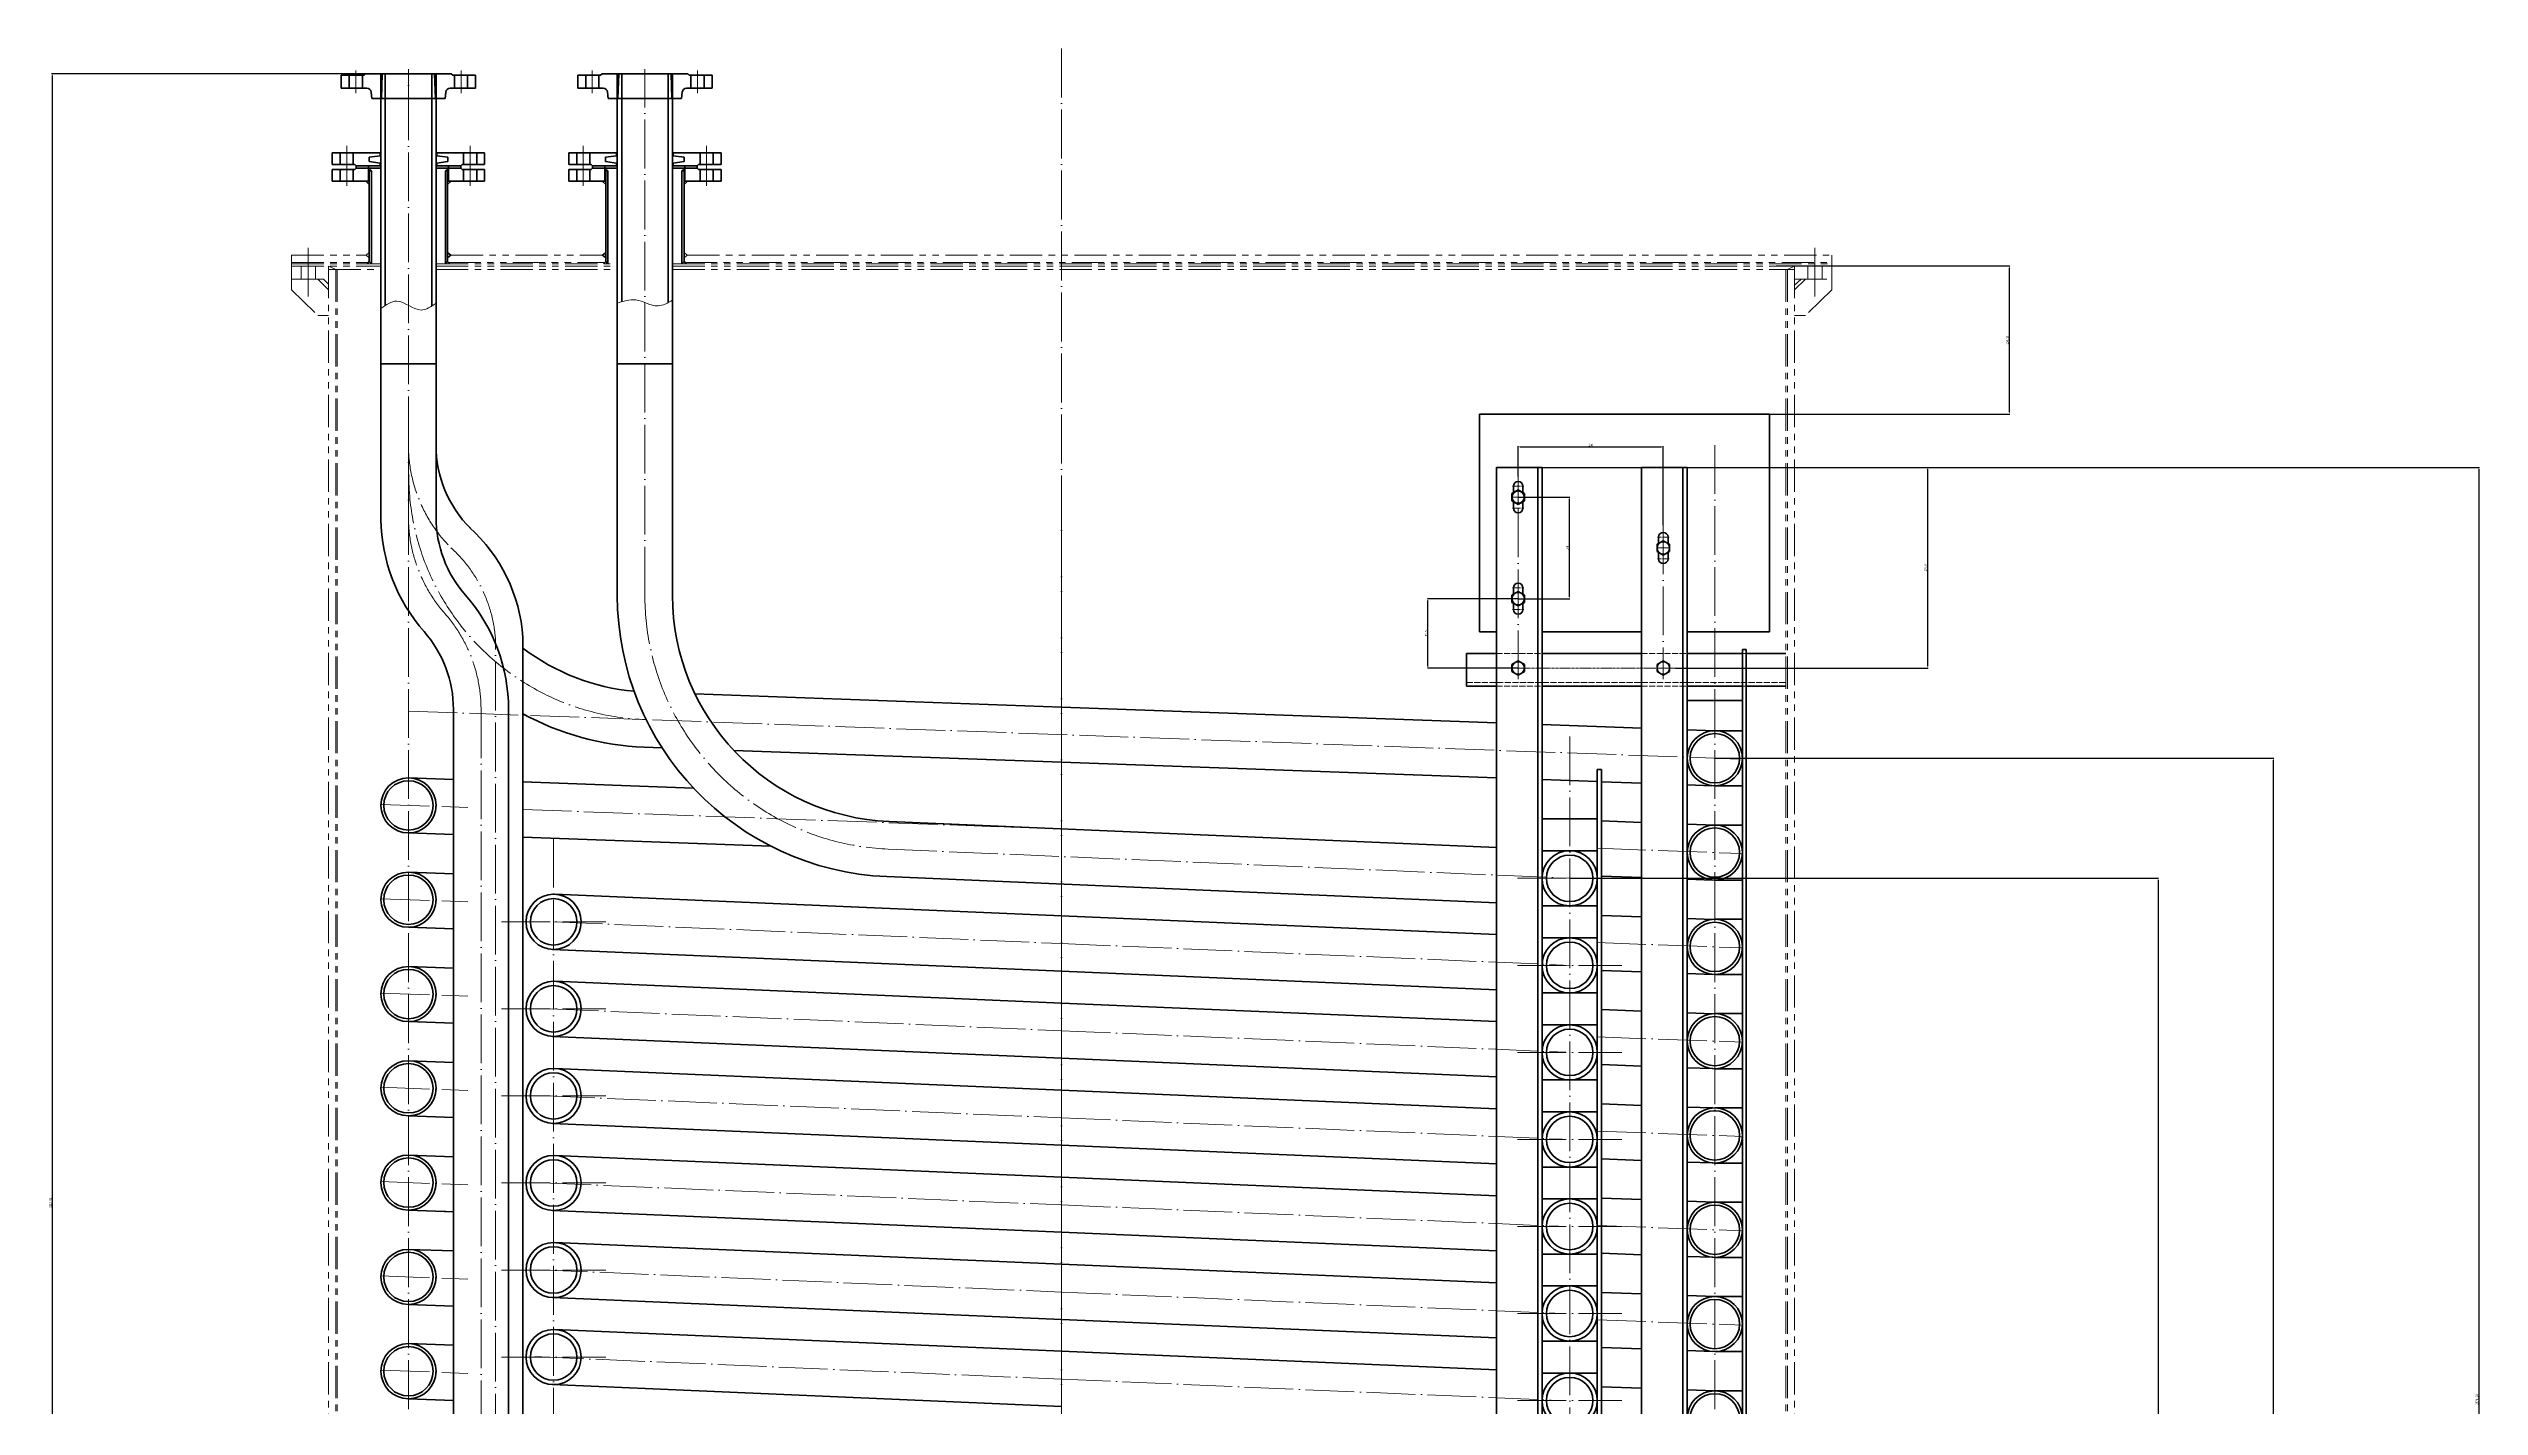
# Model space of a CAD drawing. Header units: millimetres. Extents: x 17368 to 100025, y -24769 to 12950.
# Drawn here: x 66882 to 70231, y -18632 to -16760 of the extents above; entities that cross this region are included whole.
import ezdxf

# ---------------------------------------------------------------- set-up
doc = ezdxf.new("R2010")
doc.units = ezdxf.units.MM
doc.header["$LTSCALE"] = 2.8
for name, pattern in [('ACAD_ISO04W100', [30, 24, -3, 0, -3]), ('AM_ISO02W050', [7.5, 6, -1.5]), ('AM_ISO02W050x2', [3.75, 3, -0.75]), ('CENTER', [2, 1.25, -0.25, 0.25, -0.25]), ('CENTER2', [28.575, 19.05, -3.175, 3.175, -3.175]), ('DASHDOT', [30.5, 24, -3, 0.5, -3]), ('PHANTOM2', [31.75, 15.875, -3.175, 3.175, -3.175, 3.175, -3.175])]:
    doc.linetypes.add(name, pattern=pattern)
doc.layers.get('0').update_dxf_attribs({"lineweight": 50})
doc.layers.get('Defpoints').update_dxf_attribs({"lineweight": 50})
for name, color, linetype, lineweight in [('AM_3N', 6, 'AM_ISO02W050', 15), ('center', 1, 'CENTER', 15), ('DASH_DOT_LINE', 255, 'DASHDOT', 15), ('red', 1, 'ACAD_ISO04W100', 15), ('双点划线', 4, 'PHANTOM2', 15), ('细实线', 5, 'Continuous', 15)]:
    doc.layers.add(name, color=color, linetype=linetype, lineweight=lineweight)
doc.styles.add('仿宋体', font='', dxfattribs={"width": 0.7, "height": 3.5})
doc.styles.get('仿宋体').set_extended_font_data('FangSong_GB2312')
doc.dimstyles.new('ISO-25', dxfattribs={"dimtxt": 3.5, "dimasz": 2.5, "dimexe": 1.25, "dimexo": 0.625, "dimtad": 1, "dimdsep": 46, "dimtxsty": '仿宋体', "dimcen": 2.5, "dimadec": 0, "dimazin": 0, "dimtfac": 1, "dimtmove": 0, "dimatfit": 1, "dimfxl": 0, "dimarcsym": 0})

# ---------------------------------------------------------------- blocks, each defined once
blk = doc.blocks.new('A$C7FC716BE')
at = {"layer": '细实线', "color": 1, "linetype": 'CENTER2', "lineweight": 15}
for p, q in [((-72.5, 4.5), (-72.5, -26.5)), ((0, 6.5), (0, -42.7)), ((72.5, 4.5), (72.5, -26.5))]:
    blk.add_line(p, q, dxfattribs=at)
at = {"layer": '细实线', "color": 7, "linetype": 'Continuous', "lineweight": 50}
for p, q in [((-59, 0), (-61, -2)), ((59, 0), (-59, 0)), ((59, 0), (61, -2)), ((-92.5, -2), (-92.5, -20)), ((-92.5, -2), (-61, -2)), ((-57.4, -20), (-92.5, -20)), ((-81.5, -2), (-81.5, -20)), ((-63.5, -2), (-63.5, -20)), ((-50.6, -34), (-51.5, -25.4)), ((-37, 0), (-38.1, -34)), ((37, 0), (38.1, -34)), ((50.6, -34), (51.5, -25.4)), ((92.5, -20), (57.4, -20)), ((92.5, -2), (61, -2)), ((63.5, -2), (63.5, -20)), ((81.5, -2), (81.5, -20)), ((92.5, -2), (92.5, -20)), ((50.6, -34), (-50.6, -34))]:
    blk.add_line(p, q, dxfattribs=at)
at = {"layer": '细实线'}
for p, q in [((-35.6, 0), (-36.6, -34)), ((35.6, 0), (36.6, -34))]:
    blk.add_line(p, q, dxfattribs=at)
at = {"layer": '细实线', "color": 7, "linetype": 'Continuous', "lineweight": 50}
for centre, start, end in [((-57.4, -26), 5.7106, 90), ((57.4, -26), 90, 174.2894)]:
    blk.add_arc(centre, 6, start, end, dxfattribs=at)
blk = doc.blocks.new('A$C07E01CA7')
at = {"color": 7, "linetype": 'Continuous', "lineweight": 50}
for p, q in [((0, 9.9), (-8.6, 5)), ((-8.6, 5), (-8.6, -5)), ((8.6, 5), (0, 9.9)), ((8.6, -5), (8.6, 5)), ((-8.6, -5), (0, -9.9)), ((0, -9.9), (8.6, -5))]:
    blk.add_line(p, q, dxfattribs=at)
blk.add_circle((0, 0), 8.6, dxfattribs=at)
at = {"layer": 'DASH_DOT_LINE', "color": 1, "linetype": 'DASHDOT', "lineweight": 15}
for p, q in [((-8.3, 0), (8.3, 0)), ((0, 8.3), (0, -8.3))]:
    blk.add_line(p, q, dxfattribs=at)
blk = doc.blocks.new('*D1185')
at = {"layer": 'Defpoints', "color": 0, "linetype": 'Continuous', "lineweight": 15}
for p in [(67354, -16794.4), (66886.9, -19907.2), (68876.9, -19907.2)]:
    blk.add_point(p, dxfattribs=at)
at = {"layer": '细实线', "color": 0, "linetype": 'Continuous', "lineweight": -2}
for p, q in [((67353.3, -16794.4), (66886.1, -16794.4)), ((66886.9, -16796.9), (66886.9, -19904.7)), ((68876.3, -19907.2), (66886.1, -19907.2))]:
    blk.add_line(p, q, dxfattribs=at)
at = {"layer": '细实线', "color": 0, "linetype": 'Continuous', "lineweight": 15}
for points in [[(66886.5, -16796.9), (66887.3, -16796.9), (66886.9, -16794.4)], [(66886.5, -19904.7), (66887.3, -19904.7), (66886.9, -19907.2)]]:
    blk.add_solid(points, dxfattribs=at)
at = {"layer": '细实线', "color": 0, "linetype": 'Continuous', "lineweight": 15, "insert": (66884.4, -18350.8), "char_height": 3.5, "attachment_point": 5, "rotation": 90, "style": '仿宋体'}
blk.add_mtext('3112.81', dxfattribs=at)
blk = doc.blocks.new('*D1186')
at = {"layer": 'Defpoints', "color": 0, "linetype": 'Continuous', "lineweight": 15}
for p in [(69106.9, -17308.8), (68906.9, -17350.1), (69106.9, -17417.2)]:
    blk.add_point(p, dxfattribs=at)
at = {"layer": '细实线', "color": 0, "linetype": 'Continuous', "lineweight": -2}
for p, q in [((68906.9, -17349.5), (68906.9, -17308)), ((68909.4, -17308.8), (69104.4, -17308.8)), ((69106.9, -17416.6), (69106.9, -17308))]:
    blk.add_line(p, q, dxfattribs=at)
at = {"layer": '细实线', "color": 0, "linetype": 'Continuous', "lineweight": 15}
for points in [[(68909.4, -17308.3), (68909.4, -17309.2), (68906.9, -17308.8)], [(69104.4, -17308.3), (69104.4, -17309.2), (69106.9, -17308.8)]]:
    blk.add_solid(points, dxfattribs=at)
at = {"layer": '细实线', "color": 0, "linetype": 'Continuous', "lineweight": 15, "insert": (69006.9, -17306.2), "char_height": 3.5, "attachment_point": 5, "style": '仿宋体'}
blk.add_mtext('200', dxfattribs=at)
blk = doc.blocks.new('*D1187')
at = {"layer": 'Defpoints', "color": 0, "linetype": 'Continuous', "lineweight": 15}
for p in [(68906.9, -17378.1), (68906.9, -17518.1), (68977.2, -17518.1)]:
    blk.add_point(p, dxfattribs=at)
at = {"layer": '细实线', "color": 0, "linetype": 'Continuous', "lineweight": -2}
for p, q in [((68907.5, -17378.1), (68978, -17378.1)), ((68977.2, -17380.6), (68977.2, -17515.6)), ((68907.5, -17518.1), (68978, -17518.1))]:
    blk.add_line(p, q, dxfattribs=at)
at = {"layer": '细实线', "color": 0, "linetype": 'Continuous', "lineweight": 15}
for points in [[(68976.7, -17380.6), (68977.6, -17380.6), (68977.2, -17378.1)], [(68976.7, -17515.6), (68977.6, -17515.6), (68977.2, -17518.1)]]:
    blk.add_solid(points, dxfattribs=at)
at = {"layer": '细实线', "color": 0, "linetype": 'Continuous', "lineweight": 15, "insert": (68974.6, -17448.1), "char_height": 3.5, "attachment_point": 5, "rotation": 90, "style": '仿宋体'}
blk.add_mtext('140', dxfattribs=at)
blk = doc.blocks.new('*D1188')
at = {"layer": 'Defpoints', "color": 0, "linetype": 'Continuous', "lineweight": 15}
for p in [(68782.6, -17518.1), (68906.9, -17518.1), (68906.9, -17613.6)]:
    blk.add_point(p, dxfattribs=at)
at = {"layer": '细实线', "color": 0, "linetype": 'Continuous', "lineweight": -2}
for p, q in [((68906.3, -17518.1), (68781.8, -17518.1)), ((68782.6, -17611.1), (68782.6, -17520.6)), ((68906.3, -17613.6), (68781.8, -17613.6))]:
    blk.add_line(p, q, dxfattribs=at)
at = {"layer": '细实线', "color": 0, "linetype": 'Continuous', "lineweight": 15}
for points in [[(68782.2, -17520.6), (68783.1, -17520.6), (68782.6, -17518.1)], [(68782.2, -17611.1), (68783.1, -17611.1), (68782.6, -17613.6)]]:
    blk.add_solid(points, dxfattribs=at)
at = {"layer": '细实线', "color": 0, "linetype": 'Continuous', "lineweight": 15, "insert": (68780.1, -17565.8), "char_height": 3.5, "attachment_point": 5, "rotation": 90, "style": '仿宋体'}
blk.add_mtext('95.5', dxfattribs=at)
blk = doc.blocks.new('*D1190')
at = {"layer": 'Defpoints', "color": 0, "linetype": 'Continuous', "lineweight": 15}
for p in [(68977.9, -17903.5), (68978.5, -19703.5), (69788.6, -19703.5)]:
    blk.add_point(p, dxfattribs=at)
at = {"layer": '细实线', "color": 0, "linetype": 'Continuous', "lineweight": -2}
for p, q in [((68978.5, -17903.5), (69789.4, -17903.5)), ((69788.6, -17906), (69788.6, -19701)), ((68979.1, -19703.5), (69789.4, -19703.5))]:
    blk.add_line(p, q, dxfattribs=at)
at = {"layer": '细实线', "color": 0, "linetype": 'Continuous', "lineweight": 15}
for points in [[(69788.2, -17906), (69789.1, -17906), (69788.6, -17903.5)], [(69788.2, -19701), (69789.1, -19701), (69788.6, -19703.5)]]:
    blk.add_solid(points, dxfattribs=at)
at = {"layer": '细实线', "color": 0, "linetype": 'Continuous', "lineweight": 15, "insert": (69786.1, -18803.5), "char_height": 3.5, "attachment_point": 5, "rotation": 90, "style": '仿宋体'}
blk.add_mtext('1800', dxfattribs=at)
blk = doc.blocks.new('*D1191')
at = {"layer": 'Defpoints', "color": 0, "linetype": 'Continuous', "lineweight": 15}
for p in [(69177.9, -17738), (69177.9, -19558), (69947.4, -19558)]:
    blk.add_point(p, dxfattribs=at)
at = {"layer": '细实线', "color": 0, "linetype": 'Continuous', "lineweight": -2}
for p, q in [((69178.5, -17738), (69948.2, -17738)), ((69947.4, -17740.5), (69947.4, -19555.5)), ((69178.5, -19558), (69948.2, -19558))]:
    blk.add_line(p, q, dxfattribs=at)
at = {"layer": '细实线', "color": 0, "linetype": 'Continuous', "lineweight": 15}
for points in [[(69947, -17740.5), (69947.8, -17740.5), (69947.4, -17738)], [(69947, -19555.5), (69947.8, -19555.5), (69947.4, -19558)]]:
    blk.add_solid(points, dxfattribs=at)
at = {"layer": '细实线', "color": 0, "linetype": 'Continuous', "lineweight": 15, "insert": (69944.8, -18648), "char_height": 3.5, "attachment_point": 5, "rotation": 90, "style": '仿宋体'}
blk.add_mtext('1820', dxfattribs=at)
blk = doc.blocks.new('*D1192')
at = {"layer": 'Defpoints', "color": 0, "linetype": 'Continuous', "lineweight": 15}
for p in [(68908.4, -17337), (68876.3, -19907.2), (70230.5, -19907.2)]:
    blk.add_point(p, dxfattribs=at)
at = {"layer": '细实线', "color": 0, "linetype": 'Continuous', "lineweight": -2}
for p, q in [((68909, -17337), (70231.3, -17337)), ((70230.5, -17339.5), (70230.5, -19904.7)), ((68876.9, -19907.2), (70231.3, -19907.2))]:
    blk.add_line(p, q, dxfattribs=at)
at = {"layer": '细实线', "color": 0, "linetype": 'Continuous', "lineweight": 15}
for points in [[(70230.1, -17339.5), (70231, -17339.5), (70230.5, -17337)], [(70230.1, -19904.7), (70231, -19904.7), (70230.5, -19907.2)]]:
    blk.add_solid(points, dxfattribs=at)
at = {"layer": '细实线', "color": 0, "linetype": 'Continuous', "lineweight": 15, "insert": (70228, -18622.1), "char_height": 3.5, "attachment_point": 5, "rotation": 90, "style": '仿宋体'}
blk.add_mtext('2570.24', dxfattribs=at)
blk = doc.blocks.new('*D1195')
at = {"layer": 'Defpoints', "color": 0, "linetype": 'Continuous', "lineweight": 15}
for p in [(69114.1, -17337), (69123.1, -17613.6), (69470.9, -17613.6)]:
    blk.add_point(p, dxfattribs=at)
at = {"layer": '细实线', "color": 0, "linetype": 'Continuous', "lineweight": -2}
for p, q in [((69114.8, -17337), (69471.7, -17337)), ((69470.9, -17339.5), (69470.9, -17611.1)), ((69123.8, -17613.6), (69471.7, -17613.6))]:
    blk.add_line(p, q, dxfattribs=at)
at = {"layer": '细实线', "color": 0, "linetype": 'Continuous', "lineweight": 15}
for points in [[(69470.5, -17339.5), (69471.3, -17339.5), (69470.9, -17337)], [(69470.5, -17611.1), (69471.3, -17611.1), (69470.9, -17613.6)]]:
    blk.add_solid(points, dxfattribs=at)
at = {"layer": '细实线', "color": 0, "linetype": 'Continuous', "lineweight": 15, "insert": (69468.3, -17475.3), "char_height": 3.5, "attachment_point": 5, "rotation": 90, "style": '仿宋体'}
blk.add_mtext('276.6', dxfattribs=at)
blk = doc.blocks.new('*D1196')
at = {"layer": 'Defpoints', "color": 0, "linetype": 'Continuous', "lineweight": 15}
for p in [(69261.7, -17059.4), (69199.6, -17263.6), (69583.6, -17263.6)]:
    blk.add_point(p, dxfattribs=at)
at = {"layer": '细实线', "color": 0, "linetype": 'Continuous', "lineweight": -2}
for p, q in [((69262.3, -17059.4), (69584.4, -17059.4)), ((69583.6, -17061.9), (69583.6, -17261.1)), ((69200.2, -17263.6), (69584.4, -17263.6))]:
    blk.add_line(p, q, dxfattribs=at)
at = {"layer": '细实线', "color": 0, "linetype": 'Continuous', "lineweight": 15}
for points in [[(69583.2, -17061.9), (69584, -17061.9), (69583.6, -17059.4)], [(69583.2, -17261.1), (69584, -17261.1), (69583.6, -17263.6)]]:
    blk.add_solid(points, dxfattribs=at)
at = {"layer": '细实线', "color": 0, "linetype": 'Continuous', "lineweight": 15, "insert": (69581.1, -17161.5), "char_height": 3.5, "attachment_point": 5, "rotation": 90, "style": '仿宋体'}
blk.add_mtext('204.17', dxfattribs=at)

msp = doc.modelspace()

# ---------------------------------------------------------------- linework, layer by layer
for p, q in [((67339.91895, -17309.89864), (67339.91895, -16794.42474)), ((67345.91895, -17113.83937), (67345.91895, -16794.42474)), ((67409.8942, -17114.6647), (67409.8942, -16794.42474)), ((67415.8942, -17306.46624), (67415.8942, -16794.42474)), ((67665.69096, -17517.94684), (67665.69096, -16794.42474)), ((67671.69096, -17108.67394), (67671.69096, -16794.42474)), ((67735.66621, -17109.93993), (67735.66621, -16794.42474)), ((67741.66621, -17513.56426), (67741.66621, -16794.42474)), ((67339.91895, -17194.42474), (67415.8942, -17194.42474)), ((67665.69096, -17194.42474), (67741.66621, -17194.42474)), ((67339.91895, -17408.8807), (67339.91895, -17264.40144)), ((67415.8942, -17405.65653), (67415.8942, -17264.40144)), ((68853.41895, -17263.59077), (69253.41895, -17263.59077)), ((68853.41895, -17563.59077), (68853.41895, -17263.59077)), ((69253.41895, -17263.59077), (69253.41895, -17563.59077)), ((68876.91895, -17336.99453), (68876.91895, -19430.00825)), ((68876.91895, -17336.99453), (68939.91895, -17336.99453)), ((68933.91895, -17336.99453), (68933.91895, -19427.56539)), ((68939.91895, -17336.99453), (68939.91895, -19427.30825)), ((69076.91895, -17336.99453), (69076.91895, -19523.67419)), ((69076.91895, -17336.99453), (69139.91895, -17336.99453)), ((69133.91895, -17336.99453), (69133.91895, -19521.61351)), ((69139.91895, -17336.99453), (69139.91895, -19521.39659)), ((68900.41895, -17363.09077), (68900.41895, -17371.91855)), ((68913.41895, -17363.09077), (68913.41895, -17371.91855)), ((68900.41895, -17384.26299), (68900.41895, -17393.09077)), ((68913.41895, -17384.26299), (68913.41895, -17393.09077)), ((69100.41895, -17433.09077), (69100.41895, -17441.91855)), ((69113.41895, -17433.09077), (69113.41895, -17441.91855)), ((69100.41895, -17454.26299), (69100.41895, -17463.09077)), ((69113.41895, -17454.26299), (69113.41895, -17463.09077)), ((68900.41895, -17503.09077), (68900.41895, -17511.91855)), ((68913.41895, -17503.09077), (68913.41895, -17511.91855)), ((68900.41895, -17524.26299), (68900.41895, -17533.09077)), ((68913.41895, -17524.26299), (68913.41895, -17533.09077)), ((67535.61562, -19522.24635), (67535.61562, -17571.22214)), ((68853.41895, -17563.59077), (68876.91895, -17563.59077)), ((68939.91895, -17563.59077), (69076.91895, -17563.59077)), ((69139.91895, -17563.59077), (69253.41895, -17563.59077)), ((68835.8942, -17593.59077), (68876.91895, -17593.59077)), ((68835.8942, -17593.59077), (68835.8942, -17638.59077)), ((68939.91895, -17593.59077), (69076.91895, -17593.59077)), ((69139.91895, -17593.59077), (69215.87241, -17593.59077)), ((69215.87241, -17588.02369), (69220.87241, -17588.02369)), ((69215.87241, -17588.02369), (69215.87241, -19660.57866)), ((69220.87241, -17588.02369), (69220.87241, -19660.57866)), ((69220.87241, -17593.59077), (69275.8942, -17593.59077)), ((67772.66472, -17649.1451), (68277.8942, -17667.43796)), ((68835.8942, -17638.59077), (68876.91895, -17638.59077)), ((68939.91895, -17638.59077), (69076.91895, -17638.59077)), ((69139.91895, -17638.59077), (69215.87241, -17638.59077)), ((69220.87241, -17638.59077), (69275.8942, -17638.59077)), ((67439.8942, -17670.78881), (67439.8942, -19612.07191)), ((67515.8942, -17670.7462), (67515.8942, -19612.07191)), ((68277.8942, -17667.43796), (68876.91895, -17689.12686)), ((69139.91895, -17658.59077), (69215.87241, -17658.59077)), ((68939.91895, -17691.40791), (69076.91895, -17696.36827)), ((69139.91895, -17698.64894), (69177.8942, -17700.02369)), ((69177.8942, -17700.02369), (69215.87241, -17700.02369)), ((67702.71428, -17722.69334), (67727.42236, -17723.58558)), ((67826.2383, -17727.15393), (68277.8942, -17743.46373)), ((68277.8942, -17743.46373), (68876.91895, -17765.09518)), ((67439.8942, -17767.26258), (67377.8942, -17765.02369)), ((67547.07388, -17771.13296), (67535.61562, -17770.71919)), ((67770.86952, -17779.21447), (67535.61562, -17770.71919)), ((68939.91895, -17767.37018), (69015.87241, -17770.11294)), ((69015.87241, -17753.58005), (69021.87241, -17753.58005)), ((69015.87241, -17753.58005), (69015.87241, -19805.78939)), ((69021.87241, -17753.58005), (69021.87241, -19805.78939)), ((69021.87241, -17770.32961), (69076.91895, -17772.3174)), ((69139.91895, -17774.5924), (69173.99216, -17775.82282)), ((69177.8942, -17776.02369), (69215.87241, -17776.02369)), ((67439.8942, -17843.26258), (67377.8942, -17841.02369)), ((67547.07388, -17847.13296), (67535.61562, -17846.71919)), ((67877.07689, -17859.04974), (67535.61562, -17846.71919)), ((68040.30704, -17825.27813), (68876.91895, -17861.13292)), ((68939.91895, -17821.5302), (69015.87241, -17821.5302)), ((69076.91895, -17826.37737), (69021.87241, -17824.38957)), ((69177.8942, -17830.02369), (69139.91895, -17828.65237)), ((69177.8942, -17830.02369), (69215.87241, -17830.02369)), ((68939.91895, -17865.49532), (69015.87241, -17865.49532)), ((67439.8942, -17897.26941), (67377.8942, -17895.02369)), ((68037.05289, -17901.20843), (68876.91895, -17937.20269)), ((69076.91895, -17902.37737), (69021.87241, -17900.38957)), ((69175.15333, -17905.92472), (69139.91895, -17904.65237)), ((69177.8942, -17906.02369), (69215.87241, -17906.02369)), ((67579.52128, -17925.53017), (68277.8942, -17955.46043)), ((68939.91895, -17941.5302), (69015.87241, -17941.5302)), ((67439.8942, -17973.26258), (67377.8942, -17971.02369)), ((68277.8942, -17955.46043), (68876.91895, -17981.13292)), ((69076.91895, -17956.5645), (69021.87241, -17954.57064)), ((69175.15333, -17960.12267), (69139.91895, -17958.84644)), ((69177.8942, -17960.02369), (69215.87241, -17960.02369)), ((67576.26712, -18001.46047), (68277.8942, -18031.5302)), ((68939.91895, -17985.49532), (69015.87241, -17985.49532)), ((67439.8942, -18027.26944), (67377.8942, -18025.02369)), ((67579.52128, -18045.53017), (68277.8942, -18075.46043)), ((68277.8942, -18031.5302), (68876.91895, -18057.20269)), ((69076.91895, -18032.37737), (69021.87241, -18030.38957)), ((69175.15333, -18035.92472), (69139.91895, -18034.65237)), ((69177.8942, -18036.02369), (69215.87241, -18036.02369)), ((68277.8942, -18075.46043), (68876.91895, -18101.13292)), ((68939.91895, -18061.5302), (69015.87241, -18061.5302)), ((69076.91895, -18086.56536), (69021.87241, -18084.57148)), ((67439.8942, -18103.26258), (67377.8942, -18101.02369)), ((68939.91895, -18105.49532), (69015.87241, -18105.49532)), ((69175.14495, -18090.12328), (69139.91895, -18088.84733)), ((69177.8942, -18090.02369), (69215.87241, -18090.02369)), ((67576.26712, -18121.46047), (68277.8942, -18151.5302)), ((68277.8942, -18151.5302), (68876.91895, -18177.20269)), ((67439.8942, -18157.26944), (67377.8942, -18155.02369)), ((67579.52128, -18165.53017), (68277.8942, -18195.46043)), ((68939.91895, -18181.5302), (69015.87241, -18181.5302)), ((69076.91895, -18162.37737), (69021.87241, -18160.38957)), ((69175.15333, -18165.92472), (69139.91895, -18164.65237)), ((69177.8942, -18166.02369), (69215.87241, -18166.02369)), ((68277.8942, -18195.46043), (68876.91895, -18221.13292)), ((69076.91895, -18216.56535), (69021.87241, -18214.57147)), ((69175.14499, -18220.12327), (69139.91895, -18218.84732)), ((67439.8942, -18233.26258), (67377.8942, -18231.02369)), ((67576.26712, -18241.46047), (68277.8942, -18271.5302)), ((68939.91895, -18225.49532), (69015.87241, -18225.49532)), ((69177.8942, -18220.02369), (69215.87241, -18220.02369)), ((67439.8942, -18287.26258), (67377.8942, -18285.02369)), ((67579.52128, -18285.53017), (68277.8942, -18315.46043)), ((68277.8942, -18271.5302), (68876.91895, -18297.20269)), ((68277.8942, -18315.46043), (68876.91895, -18341.13292)), ((68939.91895, -18301.5302), (69015.87241, -18301.5302)), ((69076.91895, -18292.37737), (69021.87241, -18290.38957)), ((69175.15333, -18295.92472), (69139.91895, -18294.65237)), ((69177.8942, -18296.02369), (69215.87241, -18296.02369)), ((68939.91895, -18345.49532), (69015.87241, -18345.49532)), ((69076.91895, -18346.37737), (69021.87241, -18344.38957)), ((69177.8942, -18350.02369), (69139.91895, -18348.65237)), ((69177.8942, -18350.02369), (69215.87241, -18350.02369)), ((67439.8942, -18363.26258), (67377.8942, -18361.02369)), ((67439.8942, -18363.26258), (67418.93277, -18362.50564)), ((67576.26712, -18361.46047), (68277.8942, -18391.5302)), ((67439.8942, -18417.26258), (67377.8942, -18415.02369)), ((67579.52128, -18405.53017), (68277.8942, -18435.46043)), ((68277.8942, -18391.5302), (68876.91895, -18417.20269)), ((69076.91895, -18422.37737), (69021.87241, -18420.38957)), ((68277.8942, -18435.46043), (68876.91895, -18461.13292)), ((68939.91895, -18421.5302), (69015.87241, -18421.5302)), ((69175.15333, -18425.92472), (69139.91895, -18424.65237)), ((69177.8942, -18426.02369), (69215.87241, -18426.02369)), ((67576.26712, -18481.46047), (68277.8942, -18511.5302)), ((68939.91895, -18465.49532), (69015.87241, -18465.49532)), ((69076.91895, -18476.37737), (69021.87241, -18474.38957)), ((69177.8942, -18480.02369), (69139.91895, -18478.65237)), ((69177.8942, -18480.02369), (69215.87241, -18480.02369)), ((67439.8942, -18493.26258), (67377.8942, -18491.02369)), ((68277.8942, -18511.5302), (68876.91895, -18537.20269)), ((67439.8942, -18547.26258), (67377.8942, -18545.02369)), ((67579.52128, -18525.53017), (68277.8942, -18555.46043)), ((68939.91895, -18541.5302), (69015.87241, -18541.5302)), ((69076.91895, -18552.37737), (69021.87241, -18550.25998)), ((69175.15333, -18555.92472), (69139.91895, -18554.65237)), ((68277.8942, -18555.46043), (68876.91895, -18581.13292)), ((68939.91895, -18585.49532), (69015.87241, -18585.49532)), ((69177.8942, -18556.02369), (69215.87241, -18556.02369)), ((67439.8942, -18623.26258), (67377.8942, -18621.02369)), ((67576.26712, -18601.46047), (68277.8942, -18631.5302)), ((69076.91895, -18606.37737), (69021.87241, -18604.38957)), ((69177.8942, -18610.02369), (69139.91895, -18608.65237)), ((69177.8942, -18610.02369), (69215.87241, -18610.02369))]:
    msp.add_line(p, q)
at = {"color": 7}
for p, q in [((67338.89417, -16907.42481), (67323.70266, -16909.42481)), ((67323.70266, -16909.42481), (67323.70266, -16915.42481)), ((67338.89417, -16907.42481), (67339.89417, -16907.42481)), ((67416.89417, -16907.42481), (67415.89417, -16907.42481)), ((67416.89417, -16907.42481), (67432.08567, -16909.42481)), ((67432.08567, -16909.42481), (67432.08567, -16915.42481)), ((67627.6662, -16919.42465), (67627.66621, -16903.42465)), ((67664.66617, -16907.42481), (67649.47467, -16909.42481)), ((67649.47467, -16909.42481), (67649.47467, -16915.42481)), ((67664.66617, -16907.42481), (67664.66617, -16903.42481)), ((67664.66617, -16907.42481), (67665.66617, -16907.42481)), ((67742.66617, -16907.42481), (67741.66617, -16907.42481)), ((67742.66617, -16907.42481), (67757.85768, -16909.42481)), ((67757.85768, -16909.42481), (67757.85768, -16915.42481)), ((67779.66619, -16919.4253), (67779.6662, -16903.4253)), ((67272.89417, -16926.42474), (67303.89417, -16926.42474)), ((67272.89419, -16919.42453), (67303.89419, -16919.42466)), ((67305.89417, -16924.42474), (67303.89417, -16926.42474)), ((67305.89418, -16921.42467), (67303.89419, -16919.42466)), ((67305.89418, -16921.42467), (67305.89418, -16924.42473)), ((67326.89417, -16928.42474), (67322.89415, -16928.42473)), ((67322.89417, -16924.42474), (67322.89418, -16921.42474)), ((67322.89417, -16924.42474), (67326.89417, -16928.42474)), ((67338.89417, -16917.42481), (67323.70266, -16915.42481)), ((67338.89417, -16917.42481), (67339.89417, -16917.42481)), ((67416.89417, -16917.42481), (67415.89417, -16917.42481)), ((67449.89418, -16921.42528), (67415.8942, -16921.42514)), ((67449.89417, -16924.42474), (67415.8942, -16924.42474)), ((67416.89417, -16917.42481), (67432.08567, -16915.42481)), ((67416.89418, -16921.42481), (67416.89417, -16917.42481)), ((67432.89417, -16924.4243), (67432.89418, -16921.42521)), ((67449.89418, -16921.42528), (67449.89417, -16924.42474)), ((67449.89417, -16924.42474), (67451.89416, -16926.42474)), ((67449.89418, -16921.42528), (67451.89418, -16919.42529)), ((67631.66617, -16924.42474), (67629.66617, -16926.42474)), ((67631.66619, -16921.42467), (67629.6662, -16919.42466)), ((67631.66619, -16921.42467), (67631.66617, -16924.42474)), ((67665.69096, -16924.42474), (67631.66617, -16924.42474)), ((67665.69096, -16921.42482), (67631.66619, -16921.42467)), ((67652.66617, -16928.42474), (67648.66616, -16928.42473)), ((67648.66617, -16924.42474), (67652.66617, -16928.42474)), ((67648.67857, -16924.42474), (67648.67858, -16921.42474)), ((67664.66617, -16917.42481), (67649.47467, -16915.42481)), ((67664.66616, -16921.42481), (67664.66617, -16917.42481)), ((67664.66617, -16917.42481), (67665.66617, -16917.42481)), ((67742.66617, -16917.42481), (67741.66617, -16917.42481)), ((67742.66617, -16917.42481), (67757.85768, -16915.42481)), ((67758.66601, -16924.42446), (67754.66604, -16928.42448)), ((67754.66604, -16928.42448), (67758.66605, -16928.42445)), ((67758.66617, -16924.4243), (67758.66617, -16921.42521)), ((67775.66617, -16924.42474), (67777.66617, -16926.42474)), ((67775.66619, -16921.42528), (67777.66619, -16919.42529)), ((67775.66619, -16921.42528), (67775.66619, -16924.42474))]:
    msp.add_line(p, q, dxfattribs=at)
for centre, radius in [((69177.8942, -17738.02369), 38), ((69177.8942, -17738.02369), 34), ((67377.8942, -17803.02369), 38), ((67377.8942, -17803.02369), 34), ((69177.8942, -17868.02369), 38), ((69177.8942, -17868.02369), 34), ((68977.8942, -17903.49532), 38), ((68977.8942, -17903.49532), 32), ((67377.8942, -17933.02369), 38), ((67377.8942, -17933.02369), 34), ((67577.8942, -17963.49532), 38), ((67577.8942, -17963.49532), 32), ((69177.8942, -17998.02369), 38), ((69177.8942, -17998.02369), 34), ((68977.8942, -18023.49532), 38), ((68977.8942, -18023.49532), 32), ((67377.8942, -18063.02369), 38), ((67377.8942, -18063.02369), 34), ((67577.8942, -18083.49532), 38), ((67577.8942, -18083.49532), 32), ((68977.8942, -18143.49532), 38), ((68977.8942, -18143.49532), 32), ((69177.8942, -18128.02369), 38), ((69177.8942, -18128.02369), 34), ((67377.8942, -18193.02369), 38), ((67377.8942, -18193.02369), 34), ((67577.8942, -18203.49532), 38), ((67577.8942, -18203.49532), 32), ((68977.8942, -18263.49532), 38), ((68977.8942, -18263.49532), 32), ((69177.8942, -18258.02369), 38), ((69177.8942, -18258.02369), 34), ((67377.8942, -18323.02369), 38), ((67577.8942, -18323.49532), 38), ((67377.8942, -18323.02369), 34), ((67577.8942, -18323.49532), 32), ((68977.8942, -18383.49532), 38), ((68977.8942, -18383.49532), 32), ((69177.8942, -18388.02369), 38), ((69177.8942, -18388.02369), 34), ((67377.8942, -18453.02369), 38), ((67377.8942, -18453.02369), 34), ((67577.8942, -18443.49532), 38), ((67577.8942, -18443.49532), 32), ((68977.8942, -18503.49532), 38), ((68977.8942, -18503.49532), 32), ((69177.8942, -18518.02369), 38), ((69177.8942, -18518.02369), 34), ((67377.8942, -18583.02369), 38), ((67377.8942, -18583.02369), 34), ((67577.8942, -18563.49532), 38), ((67577.8942, -18563.49532), 32), ((68977.8942, -18623.49532), 38), ((68977.8942, -18623.49532), 32), ((69177.8942, -18648.02369), 38), ((69177.8942, -18648.02369), 34)]:
    msp.add_circle(centre, radius)
for centre, radius, start, end in [((67577.8942, -17306.46624), 162, 180, 225), ((68906.91895, -17363.09077), 6.5, 0, 180), ((67579.2852, -17405.4271), 239.39116, 180.82661119, 221.30213265), ((67579.2852, -17405.4271), 163.39116, 180.07246596, 221.30213265), ((68906.91895, -17393.09077), 6.5, 180, 0), ((67310.99461, -17586.75087), 225.15714, 3.95473925, 47.89872007), ((69106.91895, -17433.09077), 6.5, 0, 180), ((69106.91895, -17463.09077), 6.5, 180, 0), ((67276.66493, -17670.99109), 239.22939, 0.05864926, 41.23488694), ((68053.66621, -17513.56426), 388, 180, 267.54596833), ((68053.66621, -17513.56426), 312, 180, 267.54596833), ((68906.91895, -17503.09077), 6.5, 0, 180), ((68906.91895, -17533.09077), 6.5, 180, 0), ((67276.66493, -17670.99109), 163.22939, 0.06394757, 41.23488694), ((67716.31754, -17346.9395), 300, 232.96234728, 264.74707686), ((67716.31754, -17346.9395), 376, 241.27604347, 267.92673002)]:
    msp.add_arc(centre, radius, start, end)
at = {"layer": 'AM_3N', "linetype": 'AM_ISO02W050x2'}
for p, q in [((68876.91895, -17593.59077), (68939.91895, -17593.59077)), ((69076.91895, -17593.59077), (69139.91895, -17593.59077)), ((69215.87241, -17593.59077), (69220.87241, -17593.59077)), ((68835.8942, -17633.59077), (69275.8942, -17633.59077)), ((68876.91895, -17638.59077), (68939.91895, -17638.59077)), ((69076.91895, -17638.59077), (69139.91895, -17638.59077)), ((69215.87241, -17638.59077), (69220.87241, -17638.59077))]:
    msp.add_line(p, q, dxfattribs=at)
at = {"layer": 'center'}
for p, q in [((68914.86803, -17363.09077), (68898.96987, -17363.09077)), ((68914.86803, -17393.09077), (68898.96987, -17393.09077)), ((69114.86803, -17433.09077), (69098.96987, -17433.09077)), ((69114.86803, -17463.09077), (69098.96987, -17463.09077)), ((68914.86803, -17503.09077), (68898.96987, -17503.09077)), ((68914.86803, -17533.09077), (68898.96987, -17533.09077)), ((68880.33832, -17613.59077), (69133.91895, -17613.59077))]:
    msp.add_line(p, q, dxfattribs=at)
at = {"layer": 'red'}
for p, q in [((68277.8942, -16759.68933), (68277.8942, -20357.66873)), ((67377.8942, -17306.46624), (67377.8942, -16794.42474)), ((67703.66621, -17513.56426), (67703.66621, -16794.42474)), ((67618.66614, -16922.92462), (67618.66621, -16893.92462)), ((67239.8942, -17034.39227), (67239.8942, -17101.55064)), ((69315.8942, -17034.39227), (69315.8942, -17101.55064)), ((67377.8942, -17405.68182), (67377.8942, -17247.64322)), ((67377.8942, -17306.46624), (67377.8942, -19752.98408)), ((69177.8942, -17306.46624), (69177.8942, -19752.98408)), ((68906.91895, -17629.19723), (68906.91895, -17350.14763)), ((68277.8942, -17412.32661), (68277.8942, -19752.98408)), ((69106.91895, -17417.24473), (69106.91895, -17628.88543)), ((67497.61562, -19522.24635), (67497.61562, -17572.59476)), ((67377.8942, -17672.93896), (69220.56083, -17739.4797)), ((67477.8942, -17670.76649), (67477.8942, -19612.07191)), ((68977.8942, -17707.88471), (68977.8942, -19857.49564)), ((67339.91895, -17801.65237), (67459.61562, -17805.97474)), ((67535.61562, -17808.71919), (68277.8942, -17835.52369)), ((67577.8942, -17849.17199), (67577.8942, -19863.7106)), ((67577.8942, -17849.17199), (67577.8942, -19863.7106)), ((68038.67996, -17863.24328), (68977.8942, -17903.49532)), ((69015.87241, -17862.17291), (69215.86945, -17869.39502)), ((68906.02949, -17903.49532), (69049.75891, -17903.49532)), ((67339.91895, -17931.65237), (67459.61562, -17935.97474)), ((67506.02949, -17963.49532), (67649.75891, -17963.49532)), ((67577.8942, -17963.49532), (68277.8942, -17993.49532)), ((68277.8942, -17993.49532), (68977.8942, -18023.49532)), ((69015.87241, -17992.17291), (69215.86945, -17999.39502)), ((68906.02949, -18023.49532), (69049.75891, -18023.49532)), ((67339.91895, -18061.65237), (67459.61562, -18065.97474)), ((67506.02949, -18083.49532), (67649.75891, -18083.49532)), ((67572.75606, -18083.38526), (68277.8942, -18113.60547)), ((68277.8942, -18113.60547), (68972.75606, -18143.38526)), ((68906.02949, -18143.49532), (69049.75891, -18143.49532)), ((69015.87241, -18122.17291), (69215.86945, -18129.39502)), ((67339.91895, -18191.65237), (67459.61562, -18195.97474)), ((67506.02949, -18203.49532), (67649.75891, -18203.49532)), ((67567.61792, -18203.27521), (68277.8942, -18233.71562)), ((68277.8942, -18233.71562), (68967.61792, -18263.27521)), ((69015.87241, -18252.17291), (69215.86945, -18259.39502)), ((68906.02949, -18263.49532), (69049.75891, -18263.49532)), ((67339.91895, -18321.65237), (67459.61562, -18325.97474)), ((67506.02949, -18323.49532), (67649.75891, -18323.49532)), ((67562.47978, -18323.16516), (68277.8942, -18353.82578)), ((68277.8942, -18353.82578), (68962.47978, -18383.16516)), ((68906.02949, -18383.49532), (69049.75891, -18383.49532)), ((69015.87241, -18382.17291), (69215.86945, -18389.39502)), ((67339.91895, -18451.65237), (67459.61562, -18455.97474)), ((67506.02949, -18443.49532), (67649.75891, -18443.49532)), ((67557.34164, -18443.05511), (68277.8942, -18473.93593)), ((68277.8942, -18473.93593), (68957.34164, -18503.05511)), ((68906.02949, -18503.49532), (69049.75891, -18503.49532)), ((69015.87241, -18512.17291), (69215.86945, -18519.39502)), ((67339.91895, -18581.65237), (67459.61562, -18585.97474)), ((67506.02949, -18563.49532), (67649.75891, -18563.49532)), ((67552.2035, -18562.94505), (68277.8942, -18594.04608)), ((68277.8942, -18594.04608), (68952.2035, -18622.94505)), ((68906.02949, -18623.49532), (69049.75891, -18623.49532))]:
    msp.add_line(p, q, dxfattribs=at)
for centre, radius, start, end in [((67577.8942, -17306.46624), 200, 180, 225), ((67716.31754, -17346.9395), 338, 180, 267.92673002), ((67579.2852, -17405.4271), 201.39116, 180.07246596, 221.30213265), ((67310.99461, -17586.75087), 187.15714, 4.33785499, 47.89872007), ((68053.66621, -17513.56426), 350, 180, 267.54596833), ((67276.66493, -17670.99109), 201.22939, 0.06394757, 41.23488694)]:
    msp.add_arc(centre, radius, start, end, dxfattribs=at)
at = {"layer": '双点划线'}
for p, q in [((67216.8942, -17044.42474), (67216.8942, -17077.42474)), ((67216.8942, -17044.42474), (67319.5203, -17044.42474)), ((67436.2681, -17044.42474), (67645.29231, -17044.42474)), ((67762.04011, -17044.42474), (69338.8942, -17044.42474)), ((69338.8942, -17044.42474), (69338.8942, -17077.42474)), ((67216.8942, -17054.42474), (67322.83249, -17054.42474)), ((67216.8942, -17056.42474), (67339.91895, -17056.42474)), ((67216.8942, -17059.42474), (67339.91895, -17059.42474)), ((67216.8942, -17077.42474), (67267.8942, -17077.42474)), ((67216.8942, -17077.42474), (67216.8942, -17092.42474)), ((67229.8942, -17059.42474), (67229.8942, -17077.42474)), ((67249.8942, -17059.42474), (67249.8942, -17077.42474)), ((67252.8942, -17077.42474), (67267.8942, -17092.42474)), ((67260.81524, -17077.42474), (67267.8942, -17084.62596)), ((67267.8942, -17059.42474), (67267.8942, -19469.42474)), ((67277.8942, -17064.42474), (67267.8942, -17059.42474)), ((67267.8942, -17064.42474), (67339.91895, -17064.42474)), ((67277.8942, -17064.42474), (67277.8942, -19469.42474)), ((67279.8942, -17064.42474), (67279.8942, -19469.42474)), ((67415.8942, -17056.42474), (67665.69096, -17056.42474)), ((67415.8942, -17059.42474), (67665.69096, -17059.42474)), ((67415.8942, -17064.42474), (67665.69096, -17064.42474)), ((67432.95591, -17054.42474), (67648.6045, -17054.42474)), ((67741.66621, -17056.42474), (69338.8942, -17056.42474)), ((67741.66621, -17059.42474), (69338.8942, -17059.42474)), ((67741.66621, -17064.42474), (69287.8942, -17064.42474)), ((67758.72792, -17054.42474), (69338.8942, -17054.42474)), ((69275.8942, -17064.42474), (69275.8942, -19469.42474)), ((69277.8942, -17064.42474), (69287.8942, -17059.42474)), ((69277.8942, -17064.42474), (69277.8942, -19469.42474)), ((69287.8942, -17059.42474), (69287.8942, -19469.42474)), ((69296.6597, -17077.42474), (69287.8942, -17085.60907)), ((69287.8942, -17077.42474), (69338.8942, -17077.42474)), ((69302.8942, -17077.42474), (69287.8942, -17092.42474)), ((69305.8942, -17059.42474), (69305.8942, -17077.42474)), ((69325.8942, -17059.42474), (69325.8942, -17077.42474)), ((69338.8942, -17077.42474), (69338.8942, -17092.42474)), ((67216.8942, -17092.42474), (67252.8942, -17127.42474)), ((69338.8942, -17092.42474), (69302.8942, -17127.42474)), ((67252.8942, -17127.42474), (67267.8942, -17127.42474)), ((69302.8942, -17127.42474), (69287.8942, -17127.42474))]:
    msp.add_line(p, q, dxfattribs=at)
at = {"layer": '细实线', "color": 7, "linetype": 'Continuous', "lineweight": 50}
for p, q in [((67272.89419, -16919.42453), (67272.8942, -16903.42453)), ((67339.91895, -16903.42481), (67272.8942, -16903.42453)), ((67283.89419, -16919.42458), (67283.8942, -16903.42458)), ((67301.89419, -16919.42465), (67301.8942, -16903.42465)), ((67338.89416, -16907.42481), (67338.89417, -16903.42481)), ((67482.89419, -16903.42542), (67415.8942, -16903.42514)), ((67416.89417, -16907.42481), (67416.89417, -16903.42481)), ((67453.89418, -16919.4253), (67453.89419, -16903.4253)), ((67471.89418, -16919.42538), (67471.89419, -16903.42538)), ((67482.89418, -16919.42542), (67482.89419, -16903.42542)), ((67598.6662, -16919.42453), (67598.66621, -16903.42453)), ((67665.69096, -16903.42481), (67598.66621, -16903.42453)), ((67609.6662, -16919.42458), (67609.66621, -16903.42458)), ((67808.6662, -16903.42542), (67741.66621, -16903.42514)), ((67742.66618, -16907.42481), (67742.66617, -16903.42481)), ((67797.66619, -16919.42538), (67797.6662, -16903.42538)), ((67808.66619, -16919.42542), (67808.6662, -16903.42542)), ((67272.89417, -16926.42474), (67272.89411, -16942.42474)), ((67323.89417, -16942.42474), (67272.89411, -16942.42474)), ((67283.89417, -16926.42474), (67283.89411, -16942.42474)), ((67301.89417, -16926.42474), (67301.89411, -16942.42474)), ((67339.91895, -16924.42474), (67305.89417, -16924.42474)), ((67339.91895, -16921.42482), (67305.89418, -16921.42467)), ((67323.89417, -16947.21864), (67319.10027, -16942.42474)), ((67322.89417, -16924.42474), (67322.8941, -16942.42474)), ((67323.89417, -16928.42473), (67323.89417, -17053.22164)), ((67326.89417, -16928.42474), (67326.89417, -17056.42474)), ((67338.89416, -16921.42481), (67338.89416, -16917.42481)), ((67432.89401, -16924.42446), (67428.89403, -16928.42448)), ((67428.89403, -16928.42448), (67432.89404, -16928.42445)), ((67428.89417, -16928.42448), (67428.89417, -17056.42474)), ((67431.89412, -16947.21837), (67436.688, -16942.42444)), ((67431.89417, -16928.42446), (67431.89417, -17053.22171)), ((67482.8941, -16942.42474), (67431.89417, -16942.42474)), ((67432.89417, -16924.42474), (67432.8941, -16942.42474)), ((67482.89416, -16926.42474), (67451.89416, -16926.42474)), ((67482.89418, -16919.42542), (67451.89418, -16919.42529)), ((67453.89416, -16926.42474), (67453.8941, -16942.42474)), ((67471.89416, -16926.42474), (67471.8941, -16942.42474)), ((67482.89416, -16926.42474), (67482.8941, -16942.42474)), ((67598.66617, -16926.42474), (67598.66612, -16942.42474)), ((67649.66617, -16942.42474), (67598.66612, -16942.42474)), ((67598.66617, -16926.42474), (67629.66617, -16926.42474)), ((67598.6662, -16919.42453), (67629.6662, -16919.42466)), ((67609.66617, -16926.42474), (67609.66612, -16942.42474)), ((67627.66617, -16926.42474), (67627.66612, -16942.42474)), ((67649.66617, -16947.21864), (67644.87227, -16942.42474)), ((67648.66617, -16924.42474), (67648.66611, -16942.42474)), ((67649.66617, -16928.42473), (67649.66617, -17053.22164)), ((67652.66617, -16928.42474), (67652.66617, -17056.42474)), ((67775.66619, -16921.42528), (67741.66621, -16921.42514)), ((67775.66617, -16924.42474), (67741.66621, -16924.42474)), ((67742.66619, -16921.42481), (67742.66618, -16917.42481)), ((67754.66617, -16928.42448), (67754.66617, -17056.42474)), ((67757.66613, -16947.21837), (67762.46001, -16942.42444)), ((67757.66617, -16928.42446), (67757.66617, -17053.22171)), ((67808.66611, -16942.42474), (67757.66617, -16942.42474)), ((67758.66617, -16924.42474), (67758.66611, -16942.42474)), ((67808.66617, -16926.42474), (67777.66617, -16926.42474)), ((67808.66619, -16919.42542), (67777.66619, -16919.42529)), ((67779.66617, -16926.42474), (67779.66611, -16942.42474)), ((67797.66617, -16926.42474), (67797.66611, -16942.42474)), ((67808.66617, -16926.42474), (67808.66611, -16942.42474)), ((67323.89417, -17040.80264), (67319.5203, -17044.42474)), ((67319.5203, -17044.42474), (67323.89417, -17048.12364)), ((67431.89423, -17040.80264), (67436.2681, -17044.42474)), ((67436.2681, -17044.42474), (67431.89423, -17048.12364)), ((67649.66617, -17040.80264), (67645.29231, -17044.42474)), ((67645.29231, -17044.42474), (67649.66617, -17048.12364)), ((67757.66624, -17040.80264), (67762.04011, -17044.42474)), ((67762.04011, -17044.42474), (67757.66624, -17048.12364)), ((67323.89417, -17053.22164), (67321.0676, -17056.42474)), ((67326.89417, -17056.42474), (67323.89417, -17053.22164)), ((67428.89423, -17056.42474), (67431.89423, -17053.22164)), ((67431.89423, -17053.22164), (67434.7208, -17056.42474)), ((67649.66617, -17053.22164), (67646.83961, -17056.42474)), ((67652.66617, -17056.42474), (67649.66617, -17053.22164)), ((67754.66624, -17056.42474), (67757.66624, -17053.22164)), ((67757.66624, -17053.22164), (67760.49281, -17056.42474))]:
    msp.add_line(p, q, dxfattribs=at)
at = {"layer": '细实线', "color": 1, "linetype": 'CENTER2', "lineweight": 15}
for p, q in [((67292.89414, -16922.92462), (67292.8942, -16893.92462)), ((67462.89413, -16922.92534), (67462.8942, -16893.92534)), ((67788.66614, -16922.92534), (67788.66621, -16893.92534)), ((67292.89414, -16919.92474), (67292.89408, -16948.92474)), ((67462.89414, -16919.92474), (67462.89408, -16948.92474)), ((67618.66615, -16919.92474), (67618.66609, -16948.92474)), ((67788.66615, -16919.92474), (67788.66609, -16948.92474))]:
    msp.add_line(p, q, dxfattribs=at)
at = {"layer": '细实线'}
for points in [[(67339.91895, -17118.02494), (67361.6927, -17107.87167), (67395.24344, -17120.08314), (67415.8942, -17110.59624)], [(67665.69096, -17110.59624), (67691.11897, -17106.11259), (67721.76988, -17114.32548), (67741.66621, -17106.66994)]]:
    msp.add_spline(points, degree=3, dxfattribs=at)

# ---------------------------------------------------------------- block references
for name, p in [('A$C7FC716BE', (67377.8942, -16794.42474)), ('A$C7FC716BE', (67703.66621, -16794.42474)), ('A$C07E01CA7', (68906.91895, -17378.09077)), ('A$C07E01CA7', (69106.91895, -17448.09077)), ('A$C07E01CA7', (68906.91895, -17518.09077)), ('A$C07E01CA7', (68906.91895, -17613.59077)), ('A$C07E01CA7', (69106.91895, -17613.59077))]:
    msp.add_blockref(name, p, dxfattribs=at)

# ---------------------------------------------------------------- dimensions: what is measured, and where the dimension line sits
at = {"layer": '细实线', "color": 5, "linetype": 'Continuous', "lineweight": 15}
for base, p1, p2, picture, middle in [((66886.9333, -19907.23035), (67353.9713, -16794.42474), (68876.91895, -19907.23035), '*D1185', (66884.3833, -18350.82754)), ((69583.6301, -17263.59077), (69261.6972, -17059.42474), (69199.6005, -17263.59077), '*D1196', (69581.0801, -17161.50776)), ((70230.5394, -19907.23035), (68908.41895, -17336.99453), (68876.29395, -19907.23035), '*D1192', (70227.9894, -18622.11244)), ((69470.8757, -17613.59077), (69114.1277, -17336.99453), (69123.1301, -17613.59077), '*D1195', (69468.3257, -17475.29265)), ((68977.1506, -17518.09077), (68906.91895, -17378.09077), (68906.91895, -17518.09077), '*D1187', (68974.6006, -17448.09077)), ((68782.6368, -17518.09077), (68906.91895, -17613.59077), (68906.91895, -17518.09077), '*D1188', (68780.0868, -17565.84077)), ((69947.3728, -19558.02369), (69177.8942, -17738.02369), (69177.8942, -19558.02369), '*D1191', (69944.8228, -18648.02369)), ((69788.6364, -19703.49532), (68977.8942, -17903.49532), (68978.5192, -19703.49532), '*D1190', (69786.0864, -18803.49532))]:
    dim = msp.add_linear_dim(base=base, p1=p1, p2=p2, angle=90, dimstyle='ISO-25', override={"dimexe": 0.8, "dimgap": 0.8}, dxfattribs=at)
    dim.commit()
    dim.dimension.update_dxf_attribs({"geometry": picture, "text_midpoint": middle})
dim = msp.add_linear_dim(base=(69106.91895, -17308.7578), p1=(68906.91895, -17350.14763), p2=(69106.91895, -17417.24473), dimstyle='ISO-25', override={"dimexe": 0.8, "dimgap": 0.8}, dxfattribs=at)
dim.commit()
dim.dimension.update_dxf_attribs({"geometry": '*D1186', "text_midpoint": (69006.91895, -17306.2078)})

doc.saveas('drawing.dxf')
